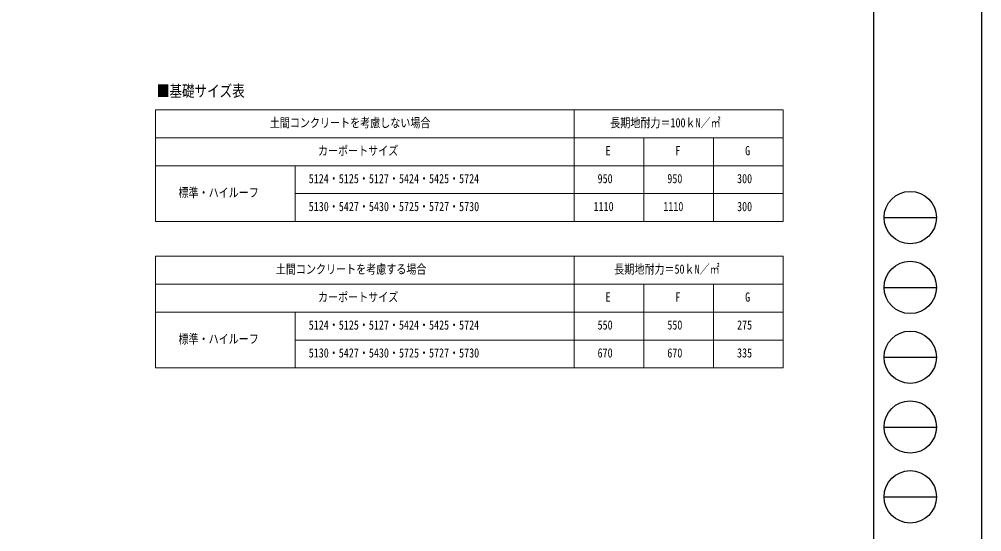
# Model space of a CAD drawing. Units: millimetres, scale not verified. Extents: x -10512 to 10512, y -7425 to 7425.
# Drawn here: x 3612 to 10512, y -3875 to -205 of the extents above; entities that cross this region are included whole.
import ezdxf
from ezdxf.enums import TextEntityAlignment as Align

# ---------------------------------------------------------------- set-up
doc = ezdxf.new("R2010")
doc.units = ezdxf.units.MM
doc.header["$LTSCALE"] = 30
doc.layers.add('0-1_TABLE1', color=7, linetype='Continuous', lineweight=18)
doc.layers.add('0-2_USER1', color=3, linetype='Continuous')
doc.layers.add('0-7_YKK_ZWAK', color=7, linetype='Continuous')
doc.styles.add('ＭＳ ゴシック', font='')
doc.styles.get('ＭＳ ゴシック').set_extended_font_data('MS Gothic')

msp = doc.modelspace()

# ---------------------------------------------------------------- linework, layer by layer
at = {"layer": '0-1_TABLE1'}
for p, q in [((4589.94, -853.51), (9089.94, -853.51)), ((4589.94, -853.51), (4589.94, -1653.51)), ((7589.94, -853.51), (7589.94, -1653.51)), ((9089.94, -853.51), (9089.94, -1653.51)), ((4589.94, -1053.51), (9089.94, -1053.51)), ((8089.94, -1053.51), (8089.94, -1653.51)), ((8589.94, -1053.51), (8589.94, -1653.51)), ((4589.94, -1253.51), (9089.94, -1253.51)), ((5589.94, -1253.51), (5589.94, -1653.51)), ((5589.94, -1453.51), (9089.94, -1453.51)), ((4589.94, -1653.51), (9089.94, -1653.51)), ((4589.94, -1901.91), (9089.94, -1901.91)), ((4589.94, -1901.91), (4589.94, -2701.91)), ((7589.94, -1901.91), (7589.94, -2701.91)), ((9089.94, -1901.91), (9089.94, -2701.91)), ((4589.94, -2101.91), (9089.94, -2101.91)), ((8089.94, -2101.91), (8089.94, -2701.91)), ((8589.94, -2101.91), (8589.94, -2701.91)), ((4589.94, -2301.91), (9089.94, -2301.91)), ((5589.94, -2301.91), (5589.94, -2701.91)), ((5589.94, -2501.91), (9089.94, -2501.91)), ((4589.94, -2701.91), (9089.94, -2701.91))]:
    msp.add_line(p, q, dxfattribs=at)
at = {"layer": '0-7_YKK_ZWAK'}
for p, q in [((9737.55, 6937.5), (9737.55, -6312.5)), ((9812.55, -1625), (10187.55, -1625)), ((9812.55, -2125), (10187.55, -2125)), ((9812.55, -2625), (10187.55, -2625)), ((9812.55, -3125), (10187.55, -3125)), ((9812.55, -3625), (10187.55, -3625))]:
    msp.add_line(p, q, dxfattribs=at)
msp.add_lwpolyline([(-10512.5, -7425), (10512.5, -7425), (10512.5, 7425), (-10512.5, 7425)], close=True, dxfattribs=at)
for centre in [(10000.05, -1625), (10000.05, -2125), (10000.05, -2625), (10000.05, -3125), (10000.05, -3625)]:
    msp.add_circle(centre, 187.5, dxfattribs=at)

# ---------------------------------------------------------------- texts
at = {"layer": '0-1_TABLE1', "style": 'ＭＳ ゴシック', "width": 0.8}
for s, p in [('土間コンクリートを考慮しない場合', (5408.34, -998.51)), ('長期地耐力＝100ｋN／㎡', (7849.14, -998.51)), ('カーポートサイズ', (5753.94, -1198.51)), ('E', (7815.94, -1198.51)), ('F', (8315.94, -1198.51)), ('G', (8815.94, -1198.51)), ('5124・5125・5127・5424・5425・5724', (5687.54, -1398.51)), ('950', (7758.34, -1398.51)), ('950', (8258.34, -1398.51)), ('300', (8758.34, -1398.51)), ('標準・ハイルーフ', (4753.94, -1498.51)), ('5130・5427・5430・5725・5727・5730', (5687.54, -1598.51)), ('1110', (7729.54, -1598.51)), ('1110', (8229.54, -1598.51)), ('300', (8758.34, -1598.51)), ('土間コンクリートを考慮する場合', (5451.54, -2046.91)), ('長期地耐力＝50ｋN／㎡', (7877.94, -2046.91)), ('カーポートサイズ', (5753.94, -2246.91)), ('E', (7815.94, -2246.91)), ('F', (8315.94, -2246.91)), ('G', (8815.94, -2246.91)), ('5124・5125・5127・5424・5425・5724', (5687.54, -2446.91)), ('550', (7758.34, -2446.91)), ('550', (8258.34, -2446.91)), ('275', (8758.34, -2446.91)), ('標準・ハイルーフ', (4753.94, -2546.91)), ('5130・5427・5430・5725・5727・5730', (5687.54, -2646.91)), ('670', (7758.34, -2646.91)), ('670', (8258.34, -2646.91)), ('335', (8758.34, -2646.91))]:
    msp.add_text(s, height=65.98, dxfattribs=at).set_placement(p, align=Align.BOTTOM_LEFT)
at = {"layer": '0-2_USER1', "style": 'ＭＳ ゴシック', "width": 0.8}
msp.add_text('■基礎サイズ表', height=82.48, dxfattribs=at).set_placement((4599.02, -783.93), align=Align.BOTTOM_LEFT)

doc.saveas('drawing.dxf')
